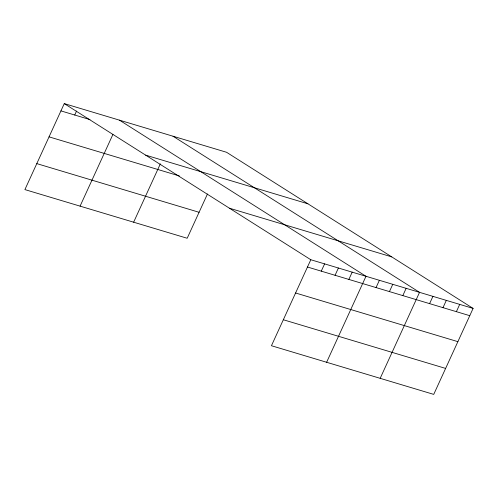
<?xml version="1.0" encoding="UTF-8"?>
<svg xmlns="http://www.w3.org/2000/svg" width="498" height="498" viewBox="0 0 498 498"><rect width="100%" height="100%" fill="white"/><g stroke="black" fill="none" stroke-linecap="round" stroke-linejoin="round"><path stroke-width="0.75" d="M473.1 308.405L310.808 259.738L271.441 345.724L433.733 394.391L473.1 308.405L226.559 152.276L64.267 103.609L24.9 189.595L187.192 238.262L207.467 193.977M74.731 115.019L76.549 111.054M80.078 206.141L112.903 134.454M133.638 222.201L160.35 163.848M321.272 271.155L324.603 263.878M335.067 275.288L338.397 268.011M348.861 279.428L352.192 272.151M326.62 362.27L365.986 276.284L119.445 120.155M376.046 287.576L379.376 280.299M389.436 291.591L392.766 284.314M402.82 295.607L406.156 288.33M380.179 378.331L419.546 292.345L173.005 136.215M429.6 303.637L432.93 296.36M442.99 307.652L446.32 300.375M456.38 311.667L459.71 304.39M60.937 110.886L89.976 119.595M145.628 155.133L307.92 203.8M49.041 136.857L179.348 175.937M229.447 208.214L391.739 256.881M36.79 163.618L199.082 212.285M307.478 267.015L469.77 315.682M295.582 292.992L457.88 341.659M283.331 319.747L445.623 368.42M64.267 103.609L310.808 259.738"/></g></svg>
